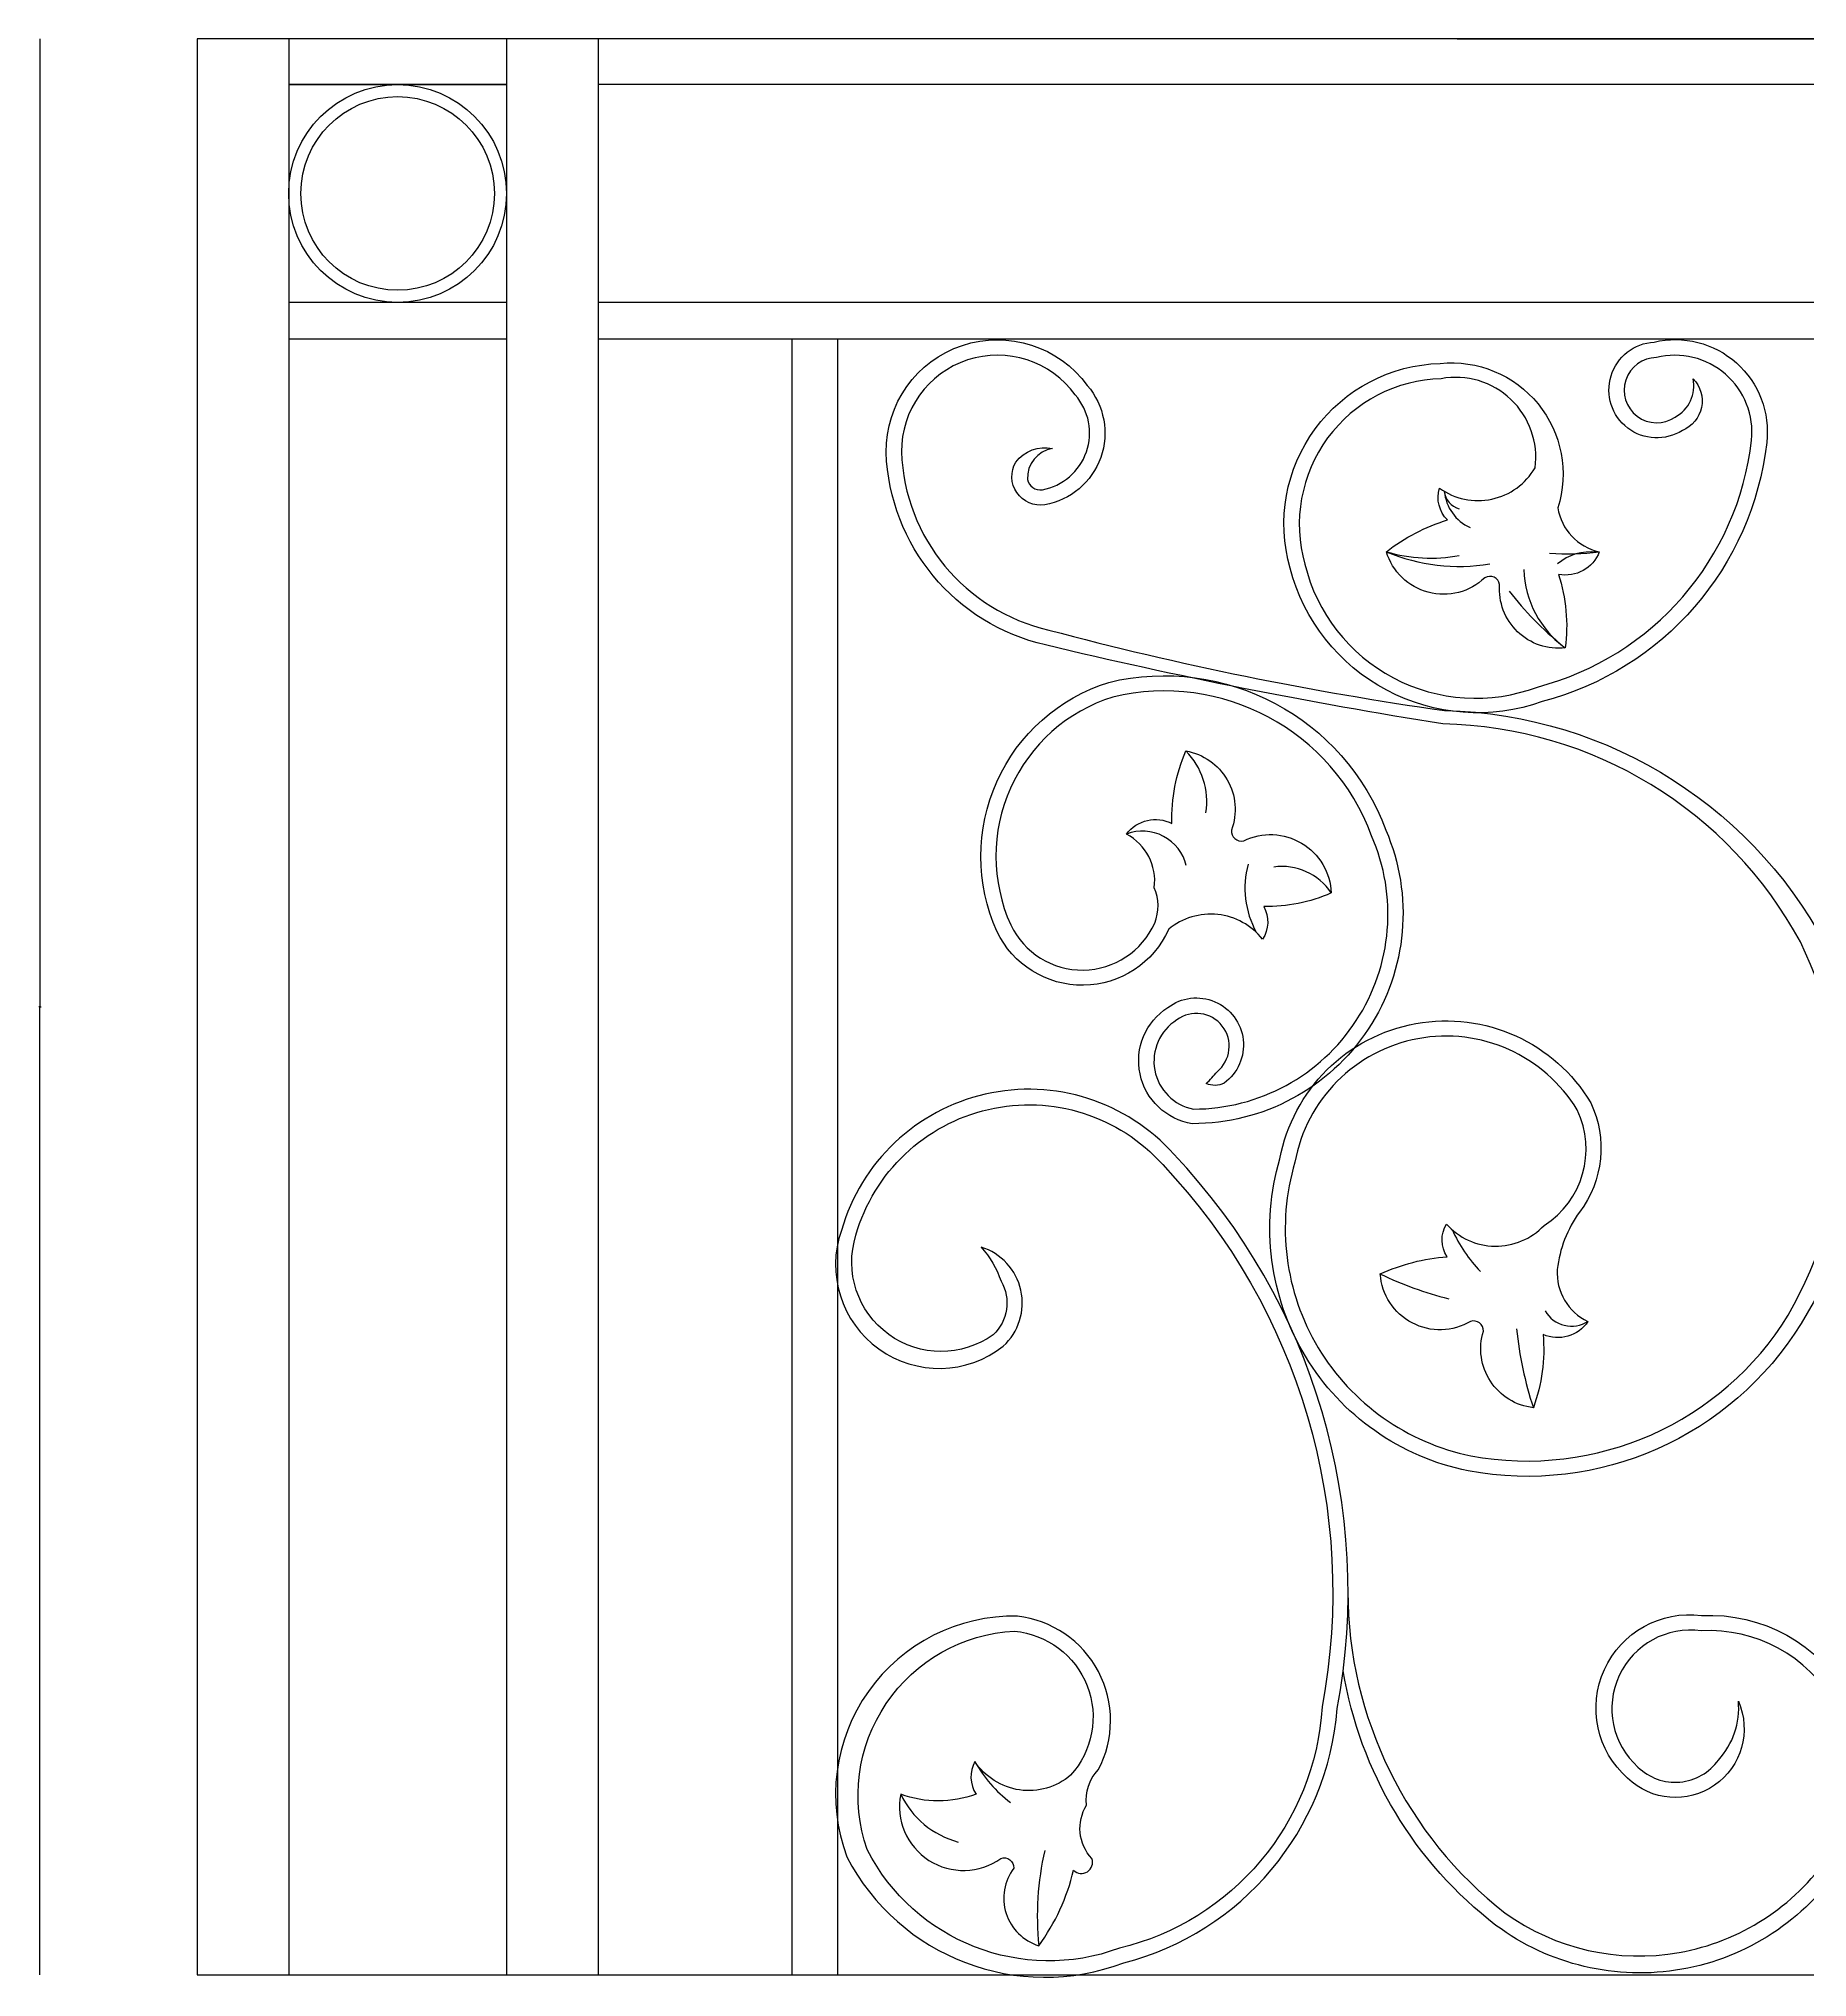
# Model space of a CAD drawing. Header units: metres. Extents: x 360 to 4391, y 503 to 1304.
# Drawn here: x 360 to 1091, y 503 to 1304 of the extents above; entities that cross this region are included whole.
import ezdxf

# ---------------------------------------------------------------- set-up
doc = ezdxf.new("R2010")
doc.units = ezdxf.units.M
for name, color, linetype in [('3', 3, 'Continuous'), ('4', 4, 'Continuous'), ('7', 7, 'Continuous'), ('DIM', 3, 'Continuous')]:
    doc.layers.add(name, color=color, linetype=linetype)
doc.dimstyles.get("Standard").update_dxf_attribs({"dimtxt": 2.5, "dimasz": 2.5, "dimexe": 1.25, "dimexo": 0.625, "dimtad": 1, "dimcen": 2.5, "dimazin": 3, "dimtfac": 1, "dimtmove": 0, "dimatfit": 3})

# ---------------------------------------------------------------- blocks, each defined once
blk = doc.blocks.new('*D1')
for p, q in [((360.31, 1304.1), (360.31, 904.1)), ((360.06, 904.1), (359.81, 904.1)), ((360.31, 504.1), (360.31, 904.1)), ((360.31, 904.1), (360.31, 904.1)), ((360.56, 904.1), (360.81, 904.1))]:
    blk.add_line(p, q)
at = {"layer": 'Defpoints'}
for p in [(360.31, 1304.1), (360.31, 904.1), (360.31, 504.1)]:
    blk.add_point(p, dxfattribs=at)
at = {"layer": 'DIM', "insert": (360.31, 905.225), "char_height": 1, "attachment_point": 5}
blk.add_mtext('0', dxfattribs=at)

msp = doc.modelspace()

# ---------------------------------------------------------------- linework, layer by layer
at = {"layer": '3'}
for radius in [45, 40]:
    msp.add_circle((508.12, 1240.18), radius, dxfattribs=at)
for centre, radius, start, end in [((959.09, 1118.91), 18.51, 185.58, 245.19), ((949.03, 1118.03), 8.41, 186.31, 255.11), ((946.77, 1163.49), 77.4, 247.15, 279.43), ((934.92, 1153.13), 63.62, 253.38, 280.83), ((992.14, 1174.66), 83.44, 264.5, 278.68), ((1001.19, 1070.86), 21.27, 83.56, 130.07), ((1015.3, 1086.25), 41.85, 182.04, 233.98), ((1086.29, 1170.14), 151.74, 218.43, 230.31), ((813.01, 988.97), 29.49, 350.88, 45.02), ((815.97, 958.13), 18.57, 13.57, 110.85), ((896.71, 953.25), 38.42, 165.13, 208.52), ((873.61, 937.78), 24.33, 33.35, 98.1), ((1003.55, 839.62), 65.7, 204.87, 223.12), ((979.69, 930.27), 151.42, 244.39, 255.78), ((993.3, 784.68), 12.52, 209.51, 302.51), ((1119.33, 785.62), 149.49, 185.6, 198.39), ((791.99, 617.01), 51.61, 208.61, 233.74), ((749.46, 594.79), 37.07, 205.58, 254.78), ((893.32, 528.43), 120.85, 167.01, 185.81)]:
    msp.add_arc(centre, radius, start, end, dxfattribs=at)
at = {"layer": '4'}
for p, q in [((946.01, 1304.1), (2070.29, 1304.1)), ((553.12, 1285.18), (463.12, 1285.18)), ((2325.91, 1285.18), (590.96, 1285.18)), ((2325.91, 1195.18), (590.96, 1195.18)), ((2325.91, 1180.04), (590.96, 1180.04)), ((425.27, 504.1), (4390.55, 504.1))]:
    msp.add_line(p, q, dxfattribs=at)
for points in [[(4390.55, 1304.1), (2491.6, 1304.1), (425.27, 1304.1)], [(425.27, 1304.1), (425.27, 504.1)], [(463.12, 1304.1), (463.12, 504.1)], [(553.12, 1304.1), (553.12, 504.1)], [(590.96, 1304.1), (590.96, 504.1)]]:
    msp.add_lwpolyline(points, dxfattribs=at)
at = {"layer": '7'}
for p, q in [((463.12, 1285.18), (553.12, 1285.18)), ((553.12, 1195.18), (463.12, 1195.18)), ((553.12, 1180.04), (463.12, 1180.04))]:
    msp.add_line(p, q, dxfattribs=at)
for points in [[(670.97, 1180.04), (670.97, 504.1)], [(689.89, 1180.04), (689.89, 504.1)]]:
    msp.add_lwpolyline(points, dxfattribs=at)
for points in [[(778.75, 1134.78, 0.38), (768.39, 1122.06, 0.39), (774.57, 1117.74, 0.58), (788.19, 1156.93, 0.73), (716.32, 1133.37, 0.34), (777.28, 1059.79, 0.03), (940.8, 1026.54, -0.28), (1101.06, 924.17, -0.24), (1088.09, 773.23, -0.31), (950.5, 712.39, -0.44), (872.76, 841.31, -0.69), (1001.18, 864.51, -0.28), (996.53, 819.3, 0.13), (987.37, 795.58, 0.31), (1000.03, 774.12, -0.37), (981.51, 768.75, -0.11), (977.47, 738.47, -0.47), (956.84, 770.07, 0.53), (951.53, 774.16, -0.56), (914.23, 793.73, -0.09), (941.79, 800.87, -0.28), (941.52, 814.37, 0.44), (981.89, 813.8, 0.38), (995.62, 861.51, 0.69), (878.91, 839.87, 0.44), (951.66, 718.59, 0.31), (1082.85, 776.75, 0.25), (1087.82, 930.91, 0.27), (940.03, 1021.04, -0.02), (775.92, 1053.63, -0.34), (710.01, 1133.22, -0.73), (793.14, 1160.84, -0.58), (775.59, 1111.51, -0.63), (763.58, 1129.2, -0.29)], [(842.26, 872.44, 0.04), (846.75, 877.32, 0.98), (830.12, 898.71, 0.68), (837, 861.86, 0.54), (910.63, 974.81, 0.38), (803.69, 1032.11, 0.45), (761.51, 937.95, 0.64), (821, 938.75, 0.2), (820.82, 953.35, 0.31), (809.36, 975.49, -0.37), (828.14, 979.82, -0.11), (833.86, 1009.83, -0.47), (852.71, 977.13, 0.53), (857.78, 972.76, -0.54), (893.94, 951.15, -0.11), (866.03, 945.55, -0.28), (865.56, 932.05, 0.42), (826.77, 936.19, -0.64), (755.78, 935.31, -0.45), (801.98, 1038.18, -0.38), (916.5, 977.14, -0.54), (836.52, 855.84, -0.69), (826.45, 903.84, -1.01), (849.68, 872.6, -0.23)], [(757.48, 790.75, -0.35), (754.24, 768.62, -0.72), (697.5, 809.75, -0.59), (824.31, 838.93, -0.24), (890.18, 614.92, -0.33), (806.42, 515.16, -0.38), (702.16, 555.92, -0.5), (763.01, 646.14, -0.62), (786.22, 586.59, -0.45), (746.68, 592.3, 0.28), (747.19, 578.81, -0.18), (716.02, 578.79, 0.68), (757.39, 552.27, -0.53), (762.77, 548.28, 0.52), (773.1, 516.2, 0.1), (787.46, 547.38, 0.8), (795.04, 552.23, -0.34), (792.85, 574.31, -0.23), (797.63, 588.84, 0.53), (764.24, 652.33, 0.53), (693.79, 552.85, 0.38), (808.29, 509.13, 0.32), (896.45, 614.14, 0.24), (828.95, 843.2, 0.59), (691.52, 811.76, 0.75), (758.39, 763.87, 0.58), (749.25, 804.83, -0.1)]]:
    msp.add_lwpolyline(points, format="xyb", close=True, dxfattribs=at)
for points in [[(957.44, 1081.41, -0.56), (916.72, 1092.17, -0.09), (941.99, 1105.27, -0.28), (938.71, 1118.37, 0.44), (978.2, 1126.81, 0.51), (939.41, 1163.64, 0.49), (883.05, 1087.05, 0.45), (979.18, 1036.26, 0.31), (1067.65, 1138.23, 0.52), (1028.34, 1172.36, 1.35), (1036.08, 1147.79, 0.33), (1043.51, 1163.64, -0.53), (1039.09, 1142.25, -1.29), (1027.36, 1178.79, -0.52), (1073.9, 1137.34, -0.31), (981.07, 1030.23, -0.44), (876.95, 1085.43, -0.49), (939, 1169.94, -0.54), (987.6, 1110.27, 0.31), (1004.73, 1092.17, -0.37), (987.88, 1082.81, -0.11), (990.68, 1052.4, -0.47), (963.53, 1078.6, 0.53), (957.44, 1081.41)], [(900.79, 662.4, 0.23), (965.84, 529.63, 0.42), (1099.65, 553.35, 0.62), (1046.81, 646.28, 0.74), (1020.72, 590.01, 0.46), (1053.98, 592.92, 0.21), (1062.21, 617.21, -0.82), (1016.44, 585.38, -0.74), (1046.98, 652.62, -0.62), (1104.77, 549.66, -0.43), (962.03, 524.6, -0.19), (898.84, 629.83)]]:
    msp.add_lwpolyline(points, format="xyb", dxfattribs=at)

# ---------------------------------------------------------------- dimensions: what is measured, and where the dimension line sits
at = {"layer": 'DIM'}
dim = msp.add_linear_dim(base=(360.31, 904.1), p1=(360.31, 1304.1), p2=(360.31, 504.1), dimstyle='Standard', dxfattribs=at)
dim.commit()
dim.dimension.update_dxf_attribs({"geometry": '*D1', "text_midpoint": (360.31, 905.225)})

doc.saveas('drawing.dxf')
